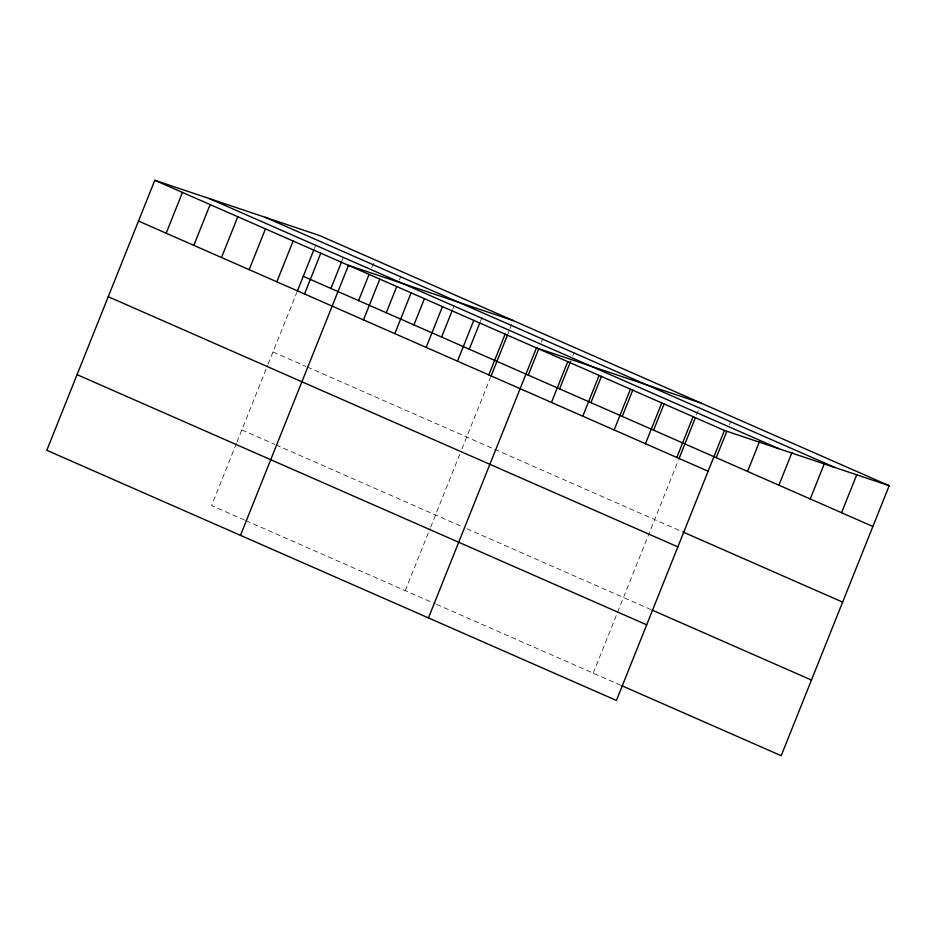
<?xml version="1.0" encoding="UTF-8"?>
<svg xmlns="http://www.w3.org/2000/svg" width="936" height="936" viewBox="0 0 936 936"><rect width="100%" height="100%" fill="white"/><g stroke="black" fill="none" stroke-linecap="round" stroke-linejoin="round"><path stroke-width="0.7" stroke-dasharray="4.68 3.51" d="M236.422 443.407L211.571 505.545L244.507 520.006M236.972 442.049L267.626 365.391M268.164 364.045L296.782 292.512M314.309 248.684L315.888 244.741M341.979 260.828L343.032 258.207M371.744 267.719L373.85 262.466M399.415 279.876L400.994 275.933M452.65 309.442L454.229 305.487M480.32 321.586L482.941 315.011M405.241 590.604L430.104 528.466M430.642 527.108L459.693 454.475M461.846 449.104L490.452 377.571M507.979 333.743L509.558 329.8M510.085 328.477L511.664 324.535M541.418 342.237L542.997 338.294M572.75 355.996L574.33 352.053M593.225 673.159L678.424 460.126M696.489 414.976L699.648 407.09M729.39 424.792L730.969 420.849M273.008 351.948L305.943 366.421M307.254 366.994L683.374 532.174M241.827 429.893L274.763 444.354M276.085 444.939L461.612 526.418M466.83 528.711L652.205 610.12M245.829 520.591L435.275 603.79M436.574 604.363L621.949 685.772"/><path stroke-width="1.4" d="M889.2 485.702L319.574 235.533L154.803 180.285L46.8 450.298L616.426 700.467L724.429 430.455L889.2 485.702L781.197 755.715L621.949 685.772M166.152 233.216L182.461 192.442M193.822 245.361L210.132 204.586M221.493 257.517L237.802 216.742M249.163 269.662L265.473 228.887M276.834 281.818L293.132 241.043M297.32 291.166L313.782 249.994M304.493 293.962L320.802 253.188M330.935 288.452L341.453 262.15M240.47 535.357L348.473 265.344L513.244 320.592M358.593 300.608L369.123 274.295M363.496 319.878L379.805 279.103M386.264 312.753L396.782 286.451M394.828 333.637L411.126 292.863M413.934 324.909L424.453 298.607M426.149 347.396L442.459 306.622M441.605 337.054L452.123 310.752M457.482 361.156L473.791 320.381M469.264 349.21L479.794 322.908M488.814 374.915L505.124 334.14M490.99 376.225L507.452 335.053M428.454 617.912L536.445 347.899L701.216 403.147M528.267 375.125L538.785 348.812M551.468 402.433L567.778 361.659M559.599 388.885L570.644 361.261M582.8 416.192L599.11 375.418M590.92 402.644L601.45 376.33M614.133 429.952L630.443 389.177M622.253 416.403L632.771 390.09M645.466 443.711L661.764 402.936M653.585 430.162L664.104 403.849M676.787 457.47L693.096 416.695M678.974 458.78L695.436 417.608M716.239 457.681L726.769 431.367M747.572 471.44L759.669 441.184M778.904 485.199L792.055 452.31M810.237 498.958L824.44 463.437M841.558 512.717L856.814 474.575M265.192 217.304L834.83 467.474M209.173 198.514L778.799 448.683M154.803 180.285L724.429 430.455M303.264 276.307L872.89 526.477M138.493 221.06L708.119 471.229M683.374 532.174L842.634 602.117M108.237 296.712L677.863 546.881M652.205 610.12L811.465 680.062M77.056 374.646L646.682 624.815"/></g></svg>
